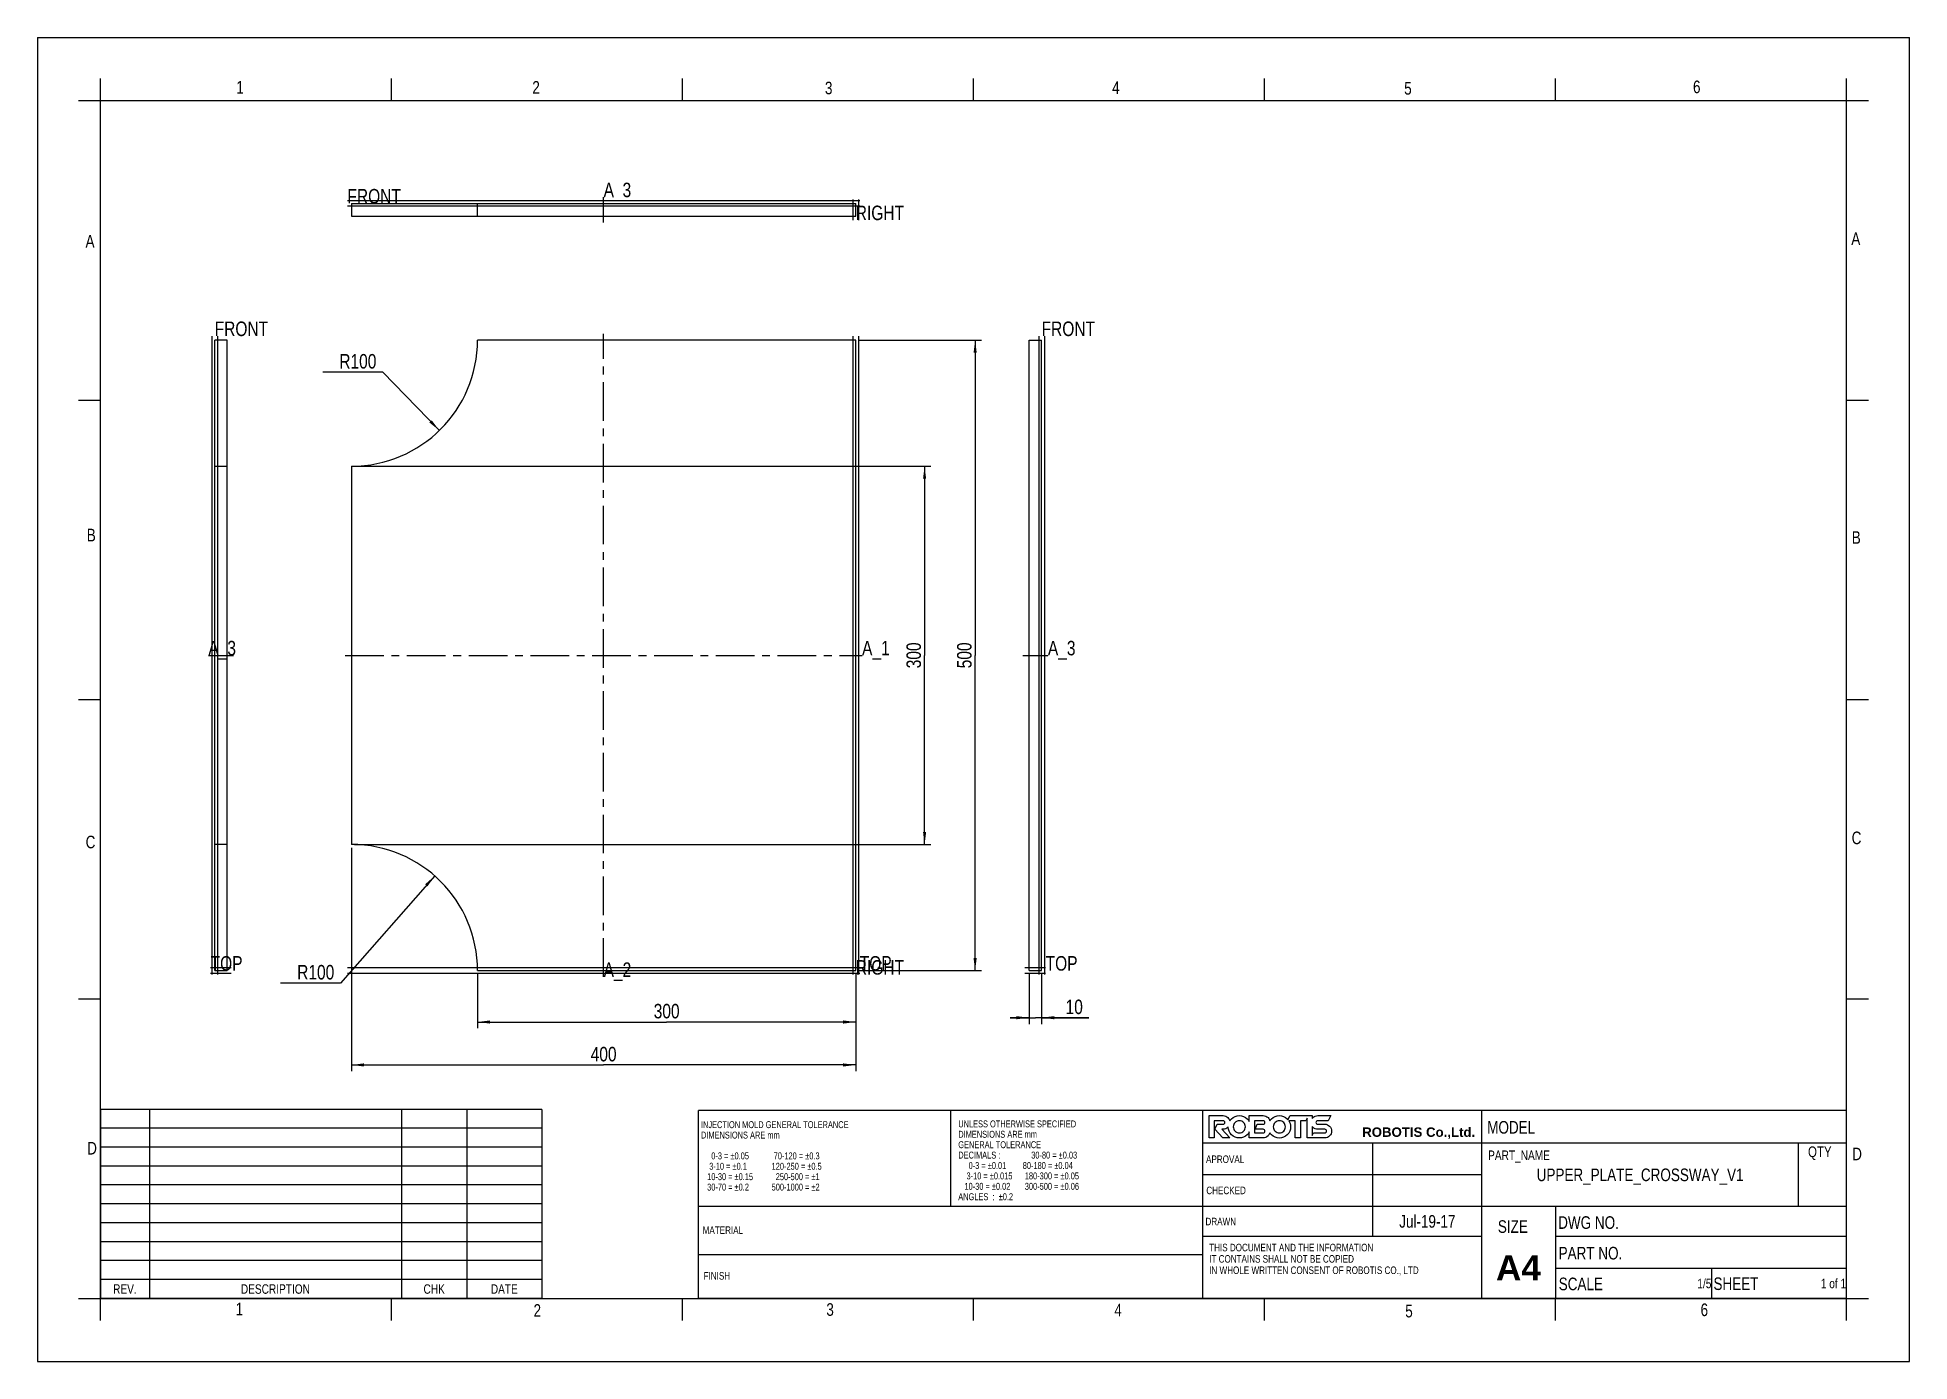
# Model space of a CAD drawing. Header units: millimetres. Extents: x 0 to 297, y 0 to 210.
import ezdxf

# ---------------------------------------------------------------- set-up
doc = ezdxf.new("R2010")
doc.units = ezdxf.units.MM
doc.header["$LTSCALE"] = 16.335
doc.linetypes.add('CENTER', pattern=[0.6, 0.375, -0.075, 0.075, -0.075])
doc.layers.get('0').update_dxf_attribs({"linetype": 'CONTINUOUS'})
doc.layers.add('01___PRT_ALL_DTM_PLN', color=7, linetype='CONTINUOUS')
doc.layers.add('02___PRT_ALL_AXES', color=7, linetype='CONTINUOUS')
doc.styles.get("Standard").update_dxf_attribs({"font": 'txt', "width": 0.8})
doc.styles.add('TEXTSTYLE_3', font='arialbd.ttf')
doc.dimstyles.new('DIMSTYLE_1', dxfattribs={"dimtxt": 2.3, "dimasz": 2, "dimexe": 1, "dimexo": 0.5, "dimgap": 0.575, "dimtad": 1, "dimlfac": 5, "dimdsep": 46, "dimtxsty": 'Standard', "dimblk": '_FILLED', "dimblk1": '_FILLED', "dimblk2": '_FILLED', "dimcen": 0.09, "dimadec": 0, "dimazin": 0, "dimtp": 0.8, "dimtm": 0.8, "dimtfac": 1, "dimtofl": 0, "dimtmove": 0, "dimatfit": 3, "dimldrblk": '_FILLED', "dimfxl": 1, "dimtolj": 1, "dimarcsym": 0})
doc.dimstyles.new('DIMSTYLE_2', dxfattribs={"dimtxt": 2.3, "dimasz": 2, "dimexe": 1, "dimexo": 0.5, "dimgap": 0.575, "dimtad": 1, "dimlfac": 5, "dimdsep": 46, "dimtxsty": 'Standard', "dimblk": '_FILLED', "dimblk1": '_FILLED', "dimblk2": '_FILLED', "dimcen": 0.09, "dimadec": 0, "dimazin": 0, "dimtp": 0.5, "dimtm": 0.5, "dimtfac": 1, "dimtofl": 0, "dimtmove": 0, "dimatfit": 3, "dimldrblk": '_FILLED', "dimfxl": 1, "dimtolj": 1, "dimarcsym": 0})
doc.dimstyles.new('DIMSTYLE_3', dxfattribs={"dimtxt": 2.3, "dimasz": 2, "dimexe": 1, "dimexo": 0.5, "dimtad": 1, "dimlfac": 5, "dimdsep": 46, "dimtxsty": 'Standard', "dimblk": '_FILLED', "dimblk1": '_FILLED', "dimblk2": '_FILLED', "dimcen": 0.09, "dimadec": 0, "dimazin": 0, "dimtp": 0.3, "dimtm": 0.3, "dimtfac": 1, "dimtofl": 0, "dimtmove": 0, "dimatfit": 3, "dimldrblk": '_FILLED', "dimfxl": 1, "dimtolj": 1, "dimarcsym": 0})
doc.dimstyles.new('DIMSTYLE_4', dxfattribs={"dimtxt": 2.3, "dimasz": 2, "dimexe": 1, "dimexo": 0.5, "dimgap": 0.575, "dimtad": 1, "dimlfac": 5, "dimdsep": 46, "dimtxsty": 'Standard', "dimblk": '_FILLED', "dimblk1": '_FILLED', "dimblk2": '_FILLED', "dimcen": 0.09, "dimadec": 0, "dimazin": 0, "dimtp": 0.2, "dimtm": 0.2, "dimtfac": 1, "dimtofl": 0, "dimtmove": 0, "dimatfit": 3, "dimldrblk": '_FILLED', "dimfxl": 1, "dimtolj": 1, "dimarcsym": 0})

# ---------------------------------------------------------------- blocks, each defined once
blk = doc.blocks.new('_FILLED')
at = {"color": 0, "linetype": 'ByBlock'}
blk.add_solid([(0, 0), (-1, 0.125), (-1, -0.125)], dxfattribs=at)
blk = doc.blocks.new('*D1')
at = {"color": 2, "linetype": 'Continuous'}
for p, q in [((130.32, 162), (149.76, 162)), ((148.76, 162), (148.76, 112)), ((148.76, 62), (148.76, 112)), ((130.32, 62), (149.76, 62))]:
    blk.add_line(p, q, dxfattribs=at)
at = {"color": 2, "linetype": 'Continuous', "xscale": 2, "yscale": 2, "zscale": 2}
for p, rotation in [((148.76, 162), 90), ((148.76, 62), 270)]:
    blk.add_blockref('_FILLED', p, dxfattribs=dict(at, rotation=rotation))
at = {"color": 2, "linetype": 'Continuous', "insert": (145.89, 112), "char_height": 2.3, "width": 5.52, "attachment_point": 2, "rotation": 90, "line_spacing_factor": 0.9}
blk.add_mtext('500', dxfattribs=at)
blk = doc.blocks.new('*D2')
at = {"color": 2, "linetype": 'Continuous'}
for p, q in [((49.82, 81.5), (49.82, 46.04)), ((129.82, 61.5), (129.82, 46.04)), ((49.82, 47.04), (89.82, 47.04)), ((129.82, 47.04), (89.82, 47.04))]:
    blk.add_line(p, q, dxfattribs=at)
at = {"color": 2, "linetype": 'Continuous', "xscale": 2, "yscale": 2, "zscale": 2, "rotation": 180}
blk.add_blockref('_FILLED', (49.82, 47.04), dxfattribs=at)
at = {"color": 2, "linetype": 'Continuous', "xscale": 2, "yscale": 2, "zscale": 2}
blk.add_blockref('_FILLED', (129.82, 47.04), dxfattribs=at)
at = {"color": 2, "linetype": 'Continuous', "insert": (89.82, 49.91), "char_height": 2.3, "width": 5.52, "attachment_point": 2, "line_spacing_factor": 0.9}
blk.add_mtext('400', dxfattribs=at)
blk = doc.blocks.new('*D3')
at = {"color": 2, "linetype": 'Continuous'}
for p, q in [((63.02, 77.03), (48.09, 60.03)), ((48.09, 60.03), (38.58, 60.03))]:
    blk.add_line(p, q, dxfattribs=at)
at = {"color": 2, "linetype": 'Continuous', "xscale": 2, "yscale": 2, "zscale": 2, "rotation": 48.7090441803}
blk.add_blockref('_FILLED', (63.02, 77.03), dxfattribs=at)
at = {"color": 2, "linetype": 'Continuous', "insert": (47.09, 62.9), "char_height": 2.3, "width": 7.36, "attachment_point": 3, "line_spacing_factor": 0.9}
blk.add_mtext('R100', dxfattribs=at)
blk = doc.blocks.new('*D4')
at = {"color": 2, "linetype": 'Continuous'}
for p, q in [((54.77, 156.92), (45.26, 156.92)), ((63.76, 147.67), (54.77, 156.92))]:
    blk.add_line(p, q, dxfattribs=at)
at = {"color": 2, "linetype": 'Continuous', "xscale": 2, "yscale": 2, "zscale": 2, "rotation": 314.2025791739}
blk.add_blockref('_FILLED', (63.76, 147.67), dxfattribs=at)
at = {"color": 2, "linetype": 'Continuous', "insert": (53.77, 159.79), "char_height": 2.3, "width": 7.36, "attachment_point": 3, "line_spacing_factor": 0.9}
blk.add_mtext('R100', dxfattribs=at)
blk = doc.blocks.new('*D5')
at = {"color": 2, "linetype": 'Continuous'}
for p, q in [((50.32, 142), (141.74, 142)), ((140.74, 142), (140.74, 112)), ((140.74, 82), (140.74, 112)), ((50.32, 82), (141.74, 82))]:
    blk.add_line(p, q, dxfattribs=at)
at = {"color": 2, "linetype": 'Continuous', "xscale": 2, "yscale": 2, "zscale": 2}
for p, rotation in [((140.74, 142), 90), ((140.74, 82), 270)]:
    blk.add_blockref('_FILLED', p, dxfattribs=dict(at, rotation=rotation))
at = {"color": 2, "linetype": 'Continuous', "insert": (137.86, 112), "char_height": 2.3, "width": 5.52, "attachment_point": 2, "rotation": 90, "line_spacing_factor": 0.9}
blk.add_mtext('300', dxfattribs=at)
blk = doc.blocks.new('*D6')
at = {"color": 2, "linetype": 'Continuous'}
for p, q in [((69.82, 61.5), (69.82, 52.85)), ((129.82, 61.5), (129.82, 52.85)), ((69.82, 53.85), (99.82, 53.85)), ((129.82, 53.85), (99.82, 53.85))]:
    blk.add_line(p, q, dxfattribs=at)
at = {"color": 2, "linetype": 'Continuous', "xscale": 2, "yscale": 2, "zscale": 2, "rotation": 180}
blk.add_blockref('_FILLED', (69.82, 53.85), dxfattribs=at)
at = {"color": 2, "linetype": 'Continuous', "xscale": 2, "yscale": 2, "zscale": 2}
blk.add_blockref('_FILLED', (129.82, 53.85), dxfattribs=at)
at = {"color": 2, "linetype": 'Continuous', "insert": (99.82, 56.73), "char_height": 2.3, "width": 5.52, "attachment_point": 2, "line_spacing_factor": 0.9}
blk.add_mtext('300', dxfattribs=at)
blk = doc.blocks.new('*D7')
at = {"color": 2, "linetype": 'Continuous'}
for p, q in [((157.31, 61.5), (157.31, 53.53)), ((159.31, 61.5), (159.31, 53.53)), ((157.31, 54.53), (154.31, 54.53)), ((154.31, 54.53), (158.31, 54.53)), ((166.79, 54.53), (158.31, 54.53)), ((159.31, 54.53), (166.79, 54.53))]:
    blk.add_line(p, q, dxfattribs=at)
at = {"color": 2, "linetype": 'Continuous', "xscale": 2, "yscale": 2, "zscale": 2}
blk.add_blockref('_FILLED', (157.31, 54.53), dxfattribs=at)
at = {"color": 2, "linetype": 'Continuous', "xscale": 2, "yscale": 2, "zscale": 2, "rotation": 180}
blk.add_blockref('_FILLED', (159.31, 54.53), dxfattribs=at)
at = {"color": 2, "linetype": 'Continuous', "insert": (163.11, 57.4), "char_height": 2.3, "width": 3.68, "attachment_point": 1, "line_spacing_factor": 0.9}
blk.add_mtext('10', dxfattribs=at)
blk = doc.blocks.new('*T8')
at = {"color": 7, "linetype": 'Continuous'}
for p, q in [((182.12, 29.84), (0, 29.84)), ((0, 0), (0, 29.84)), ((40, 14.61), (40, 29.84)), ((80, 0), (80, 29.84)), ((124.25, 0), (124.25, 29.84)), ((182.12, 0), (182.12, 29.84)), ((182.12, 24.61), (80, 24.61)), ((107, 9.84), (107, 24.61)), ((174.5, 14.61), (174.5, 24.61)), ((124.25, 19.61), (80, 19.61)), ((182.12, 14.61), (0, 14.61)), ((136, 0), (136, 14.61)), ((124.25, 9.84), (80, 9.84)), ((182.12, 9.84), (136, 9.84)), ((80, 6.95), (0, 6.95)), ((182.12, 4.77), (136, 4.77)), ((160.75, 0), (160.75, 4.77)), ((182.12, 0), (0, 0))]:
    blk.add_line(p, q, dxfattribs=at)
at = {"color": 7, "linetype": 'Continuous', "line_spacing_factor": 0.9}
for s, insert, char_height, width, attachment_point in [(' \\P INJECTION MOLD GENERAL TOLERANCE\\P DIMENSIONS ARE mm\\P  \\P      0-3 = \\Fgdt;{\\Fgdt;`}\\Ftxt;0.05            70-120 = \\Fgdt;{\\Fgdt;`}\\Ftxt;0.3\\P     3-10 = \\Fgdt;{\\Fgdt;`}\\Ftxt;0.1            120-250 = \\Fgdt;{\\Fgdt;`}\\Ftxt;0.5 \\P    10-30 = \\Fgdt;{\\Fgdt;`}\\Ftxt;0.15           250-500 = \\Fgdt;{\\Fgdt;`}\\Ftxt;1\\P    30-70 = \\Fgdt;{\\Fgdt;`}\\Ftxt;0.2           500-1000 = \\Fgdt;{\\Fgdt;`}\\Ftxt;2 \\P   \\P \\P \\P ', (0.06, 29.77), 1.1, 77.2933, 1), ('UPPER_PLATE_CROSSWAY_V1', (149.38, 20.61), 2, 73.6, 2), ('Jul-19-17', (115.62, 13.23), 2, 28.8, 2), ('1/5', (160.69, 3.13), 1.5, 7.2, 3), ('1 of 1', (182.06, 3.13), 1.5, 14.4, 3)]:
    blk.add_mtext(s, dxfattribs=dict(at, insert=insert, char_height=char_height, width=width, attachment_point=attachment_point))
blk = doc.blocks.new('*T9')
at = {"color": 7, "linetype": 'Continuous'}
for p, q in [((70, 0), (0, 0)), ((0, 0), (0, -30)), ((7.75, 0), (7.75, -30)), ((47.75, 0), (47.75, -30)), ((58.125, 0), (58.125, -30)), ((70, 0), (70, -30)), ((70, -3), (0, -3)), ((70, -6), (0, -6)), ((70, -9), (0, -9)), ((70, -12), (0, -12)), ((70, -15), (0, -15)), ((70, -18), (0, -18)), ((70, -21), (0, -21)), ((70, -24), (0, -24)), ((70, -27), (0, -27)), ((70, -30), (0, -30))]:
    blk.add_line(p, q, dxfattribs=at)
at = {"color": 7, "linetype": 'Continuous', "char_height": 1.5, "attachment_point": 2, "line_spacing_factor": 0.9}
for s, insert, width in [('REV.', (3.875, -27.75), 9.6), ('DESCRIPTION', (27.75, -27.75), 26.4), ('CHK', (52.9375, -27.75), 7.2), ('DATE', (64.0625, -27.75), 9.6)]:
    blk.add_mtext(s, dxfattribs=dict(at, insert=insert, width=width))

msp = doc.modelspace()

# ---------------------------------------------------------------- linework, layer by layer
at = {"color": 7, "linetype": 'Continuous'}
for p, q in [((0, 210), (0, 0)), ((0, 210), (297, 210)), ((297, 0), (297, 210)), ((10, 6.5), (10, 203.5)), ((56.1667, 200), (56.1667, 203.5)), ((102.3333, 200), (102.3333, 203.5)), ((148.5, 200), (148.5, 203.5)), ((194.6667, 200), (194.6667, 203.5)), ((240.8333, 200), (240.8333, 203.5)), ((287, 6.5), (287, 203.5)), ((6.5, 200), (290.5, 200)), ((49.8206, 183.6685), (49.8206, 181.6685)), ((49.8206, 183.6685), (129.8206, 183.6685)), ((49.8206, 181.6685), (129.8206, 181.6685)), ((69.8206, 181.6685), (69.8206, 183.6685)), ((129.8206, 181.6685), (129.8206, 183.6685)), ((28.1178, 62.0042), (28.1178, 162.0042)), ((30.1178, 162.0042), (28.1178, 162.0042)), ((30.1178, 62.0042), (30.1178, 162.0042)), ((129.8206, 162.0042), (69.8206, 162.0042)), ((129.8206, 62.0042), (129.8206, 162.0042)), ((157.3058, 62.0042), (157.3058, 162.0042)), ((157.3058, 162.0042), (159.3058, 162.0042)), ((159.3058, 62.0042), (159.3058, 162.0042)), ((6.5, 152.5), (10, 152.5)), ((287, 152.5), (290.5, 152.5)), ((28.1178, 142.0042), (30.1178, 142.0042)), ((49.8206, 142.0042), (49.8206, 82.0042)), ((6.5, 105), (10, 105)), ((287, 105), (290.5, 105)), ((30.1178, 82.0042), (28.1178, 82.0042)), ((28.1178, 62.0042), (30.1178, 62.0042)), ((69.8206, 62.0042), (129.8206, 62.0042)), ((157.3058, 62.0042), (159.3058, 62.0042)), ((6.5, 57.5), (10, 57.5)), ((287, 57.5), (290.5, 57.5)), ((6.5, 10), (290.5, 10)), ((56.1667, 6.5), (56.1667, 10)), ((102.3333, 6.5), (102.3333, 10)), ((148.5, 6.5), (148.5, 10)), ((194.6667, 6.5), (194.6667, 10)), ((240.8333, 6.5), (240.8333, 10)), ((0, 0), (297, 0))]:
    msp.add_line(p, q, dxfattribs=at)
for centre, start, end in [((49.8206, 162.0042), 270, 360), ((49.8206, 62.0042), 0, 90)]:
    msp.add_arc(centre, 20, start, end, dxfattribs=at)
for points, knots in [([(204.9988, 37.3226), (204.7857, 37.5355), (204.5287, 37.6419), (204.2283, 37.6419), (204.2283, 37.6419), (203.113, 37.6419), (203.113, 37.6419), (203.035, 37.6419), (202.9691, 37.669), (202.9151, 37.723), (202.8611, 37.777), (202.834, 37.8429), (202.834, 37.9209), (202.834, 37.9984), (202.8611, 38.0644), (202.9151, 38.1185), (202.9691, 38.1723), (203.035, 38.1995), (203.113, 38.1995), (203.113, 38.1995), (204.786, 38.1995), (204.786, 38.1995), (204.786, 38.1995), (205.1916, 39.0106), (205.1916, 39.0106), (205.1916, 39.0106), (203.113, 39.0106), (203.113, 39.0106), (202.8121, 39.0106), (202.5551, 38.9042), (202.3423, 38.6912), (202.2974, 38.6463), (202.2583, 38.5989), (202.2227, 38.55), (202.2227, 38.55), (202.2227, 39.0124), (202.2227, 39.0124), (202.2227, 39.0124), (201.4121, 39.0124), (201.4121, 39.0124), (201.4121, 39.0124), (201.4121, 39.0117), (201.4121, 39.0117), (201.4121, 39.0117), (198.7156, 39.0117), (198.7156, 39.0117), (198.7156, 39.0117), (198.3894, 38.359), (198.3894, 38.359), (198.3546, 38.4001), (198.3179, 38.4403), (198.2786, 38.4796), (197.9323, 38.826), (197.5141, 38.9993), (197.0242, 38.9993), (196.5341, 38.9993), (196.1157, 38.826), (195.7694, 38.4796), (195.6711, 38.3813), (195.5873, 38.2771), (195.5169, 38.1671), (195.4734, 38.3638), (195.3766, 38.5385), (195.2247, 38.6905), (195.0119, 38.9034), (194.755, 39.0099), (194.4542, 39.0099), (194.4542, 39.0099), (192.2492, 39.0099), (192.2492, 39.0099), (192.2492, 39.0099), (192.2492, 38.0628), (192.2492, 38.0628), (192.1675, 38.2157), (192.0609, 38.3582), (191.9289, 38.4902), (191.5825, 38.8366), (191.1642, 39.0099), (190.6743, 39.0099), (190.1842, 39.0099), (189.766, 38.8366), (189.4197, 38.4902), (189.3151, 38.3857), (189.2265, 38.2744), (189.1536, 38.1567), (189.1112, 38.3578), (189.0136, 38.5358), (188.8591, 38.6903), (188.6462, 38.9032), (188.3894, 39.0099), (188.0886, 39.0099), (188.0886, 39.0099), (185.8836, 39.0099), (185.8836, 39.0099), (185.8836, 39.0099), (185.8836, 35.4615), (185.8836, 35.4615), (185.8836, 35.4615), (186.694, 35.4615), (186.694, 35.4615), (186.694, 35.4615), (186.694, 38.1993), (186.694, 38.1993), (186.694, 38.1993), (188.089, 38.1993), (188.089, 38.1993), (188.1667, 38.1993), (188.2325, 38.1722), (188.2867, 38.1179), (188.3409, 38.0636), (188.368, 37.9973), (188.368, 37.9193), (188.368, 37.8414), (188.3409, 37.7752), (188.2867, 37.721), (188.2327, 37.6667), (188.1667, 37.6395), (188.089, 37.6395), (188.089, 37.6395), (187.1509, 37.6395), (187.1509, 37.6395), (187.1509, 37.6395), (186.796, 36.8302), (186.796, 36.8302), (186.796, 36.8302), (188.0531, 35.4615), (188.0531, 35.4615), (188.0531, 35.4615), (189.1788, 35.4615), (189.1788, 35.4615), (189.1788, 35.4615), (187.9072, 36.8302), (187.9072, 36.8302), (187.9072, 36.8302), (188.0896, 36.829), (188.0896, 36.829), (188.3901, 36.829), (188.6467, 36.9356), (188.8594, 37.1486), (188.8741, 37.1635), (188.8872, 37.1789), (188.9009, 37.1942), (188.9107, 36.722), (189.0831, 36.3176), (189.4197, 35.981), (189.766, 35.6346), (190.1842, 35.4615), (190.6743, 35.4615), (191.1642, 35.4615), (191.5825, 35.6346), (191.9289, 35.981), (192.0609, 36.1131), (192.1675, 36.2557), (192.2492, 36.4086), (192.2492, 36.4086), (192.2492, 35.4615), (192.2492, 35.4615), (192.2492, 35.4615), (194.4542, 35.4615), (194.4542, 35.4615), (194.755, 35.4615), (195.0119, 35.5679), (195.2247, 35.7808), (195.3727, 35.9288), (195.468, 36.0984), (195.5132, 36.2889), (195.5843, 36.1769), (195.6695, 36.0705), (195.7694, 35.9705), (196.1157, 35.6241), (196.5341, 35.451), (197.0242, 35.451), (197.5141, 35.451), (197.9323, 35.6241), (198.2786, 35.9705), (198.6249, 36.3169), (198.7981, 36.735), (198.7981, 37.2252), (198.7981, 37.5904), (198.7017, 37.9157), (198.5093, 38.2012), (198.5093, 38.2012), (199.5556, 38.2012), (199.5556, 38.2012), (199.5556, 38.2012), (199.5556, 35.4635), (199.5556, 35.4635), (199.5556, 35.4635), (200.3676, 35.4635), (200.3676, 35.4635), (200.3676, 35.4635), (200.3676, 38.2012), (200.3676, 38.2012), (200.3676, 38.2012), (201.2024, 38.2012), (201.2024, 38.2012), (201.2024, 38.2012), (201.4121, 38.6213), (201.4121, 38.6213), (201.4121, 38.6213), (201.4121, 35.4641), (201.4121, 35.4641), (201.4121, 35.4641), (202.0243, 35.4641), (202.0243, 35.4641), (202.0243, 35.4641), (202.0238, 35.4631), (202.0238, 35.4631), (202.0238, 35.4631), (202.2408, 35.4631), (202.2408, 35.4631), (202.2424, 35.4631), (202.2433, 35.4627), (202.2448, 35.4627), (202.2448, 35.4627), (202.2416, 35.4622), (202.2416, 35.4622), (202.2416, 35.4622), (204.2283, 35.4622), (204.2283, 35.4622), (204.5287, 35.4622), (204.7857, 35.5686), (204.9988, 35.7816), (205.2113, 35.9945), (205.3179, 36.2514), (205.3179, 36.5521), (205.3179, 36.8529), (205.2113, 37.1096), (204.9988, 37.3226)], [0, 0, 0, 0, 1, 1, 1, 2, 2, 2, 3, 3, 3, 4, 4, 4, 5, 5, 5, 6, 6, 6, 7, 7, 7, 8, 8, 8, 9, 9, 9, 10, 10, 10, 11, 11, 11, 12, 12, 12, 13, 13, 13, 14, 14, 14, 15, 15, 15, 16, 16, 16, 17, 17, 17, 18, 18, 18, 19, 19, 19, 20, 20, 20, 21, 21, 21, 22, 22, 22, 23, 23, 23, 24, 24, 24, 25, 25, 25, 26, 26, 26, 27, 27, 27, 28, 28, 28, 29, 29, 29, 30, 30, 30, 31, 31, 31, 32, 32, 32, 33, 33, 33, 34, 34, 34, 35, 35, 35, 36, 36, 36, 37, 37, 37, 38, 38, 38, 39, 39, 39, 40, 40, 40, 41, 41, 41, 42, 42, 42, 43, 43, 43, 44, 44, 44, 45, 45, 45, 46, 46, 46, 47, 47, 47, 48, 48, 48, 49, 49, 49, 50, 50, 50, 51, 51, 51, 52, 52, 52, 53, 53, 53, 54, 54, 54, 55, 55, 55, 56, 56, 56, 57, 57, 57, 58, 58, 58, 59, 59, 59, 60, 60, 60, 61, 61, 61, 62, 62, 62, 63, 63, 63, 64, 64, 64, 65, 65, 65, 66, 66, 66, 67, 67, 67, 68, 68, 68, 69, 69, 69, 70, 70, 70, 71, 71, 71, 72, 72, 72, 73, 73, 73, 74, 74, 74, 75, 75, 75, 76, 76, 76, 76]), ([(191.3564, 36.5536), (191.1687, 36.3658), (190.9413, 36.272), (190.6743, 36.272), (190.4105, 36.272), (190.1839, 36.3658), (189.9946, 36.5536), (189.8053, 36.7411), (189.7106, 36.9684), (189.7106, 37.2356), (189.7106, 37.5028), (189.8053, 37.7301), (189.9946, 37.9178), (190.1839, 38.1055), (190.4105, 38.1993), (190.6743, 38.1993), (190.9413, 38.1993), (191.1687, 38.1055), (191.3564, 37.9178), (191.5441, 37.7301), (191.6378, 37.5028), (191.6378, 37.2356), (191.6378, 36.9684), (191.5441, 36.7411), (191.3564, 36.5536)], [0, 0, 0, 0, 1, 1, 1, 2, 2, 2, 3, 3, 3, 4, 4, 4, 5, 5, 5, 6, 6, 6, 7, 7, 7, 8, 8, 8, 8]), ([(194.4547, 36.829), (194.5325, 36.829), (194.5983, 36.8021), (194.6525, 36.7481), (194.7065, 36.6941), (194.7336, 36.6281), (194.7336, 36.5505), (194.7336, 36.4728), (194.7065, 36.407), (194.6525, 36.353), (194.5983, 36.299), (194.5325, 36.272), (194.4547, 36.272), (194.4547, 36.272), (193.0598, 36.272), (193.0598, 36.272), (193.0598, 36.272), (193.0598, 38.1993), (193.0598, 38.1993), (193.0598, 38.1993), (194.4547, 38.1993), (194.4547, 38.1993), (194.5325, 38.1993), (194.5983, 38.1722), (194.6525, 38.1179), (194.7065, 38.0636), (194.7336, 37.9973), (194.7336, 37.9193), (194.7336, 37.8414), (194.7065, 37.7752), (194.6525, 37.721), (194.5983, 37.6667), (194.5325, 37.6395), (194.4547, 37.6395), (194.4547, 37.6395), (193.5166, 37.6395), (193.5166, 37.6395), (193.5166, 37.6395), (193.1616, 36.829), (193.1616, 36.829), (193.1616, 36.829), (194.4547, 36.829), (194.4547, 36.829)], [0, 0, 0, 0, 1, 1, 1, 2, 2, 2, 3, 3, 3, 4, 4, 4, 5, 5, 5, 6, 6, 6, 7, 7, 7, 8, 8, 8, 9, 9, 9, 10, 10, 10, 11, 11, 11, 12, 12, 12, 13, 13, 13, 14, 14, 14, 14]), ([(197.7063, 36.543), (197.5186, 36.3553), (197.2912, 36.2615), (197.0242, 36.2615), (196.7603, 36.2615), (196.5336, 36.3553), (196.3444, 36.543), (196.155, 36.7306), (196.0605, 36.958), (196.0605, 37.2252), (196.0605, 37.4921), (196.155, 37.7195), (196.3444, 37.9073), (196.5336, 38.095), (196.7603, 38.1887), (197.0242, 38.1887), (197.2912, 38.1887), (197.5186, 38.095), (197.7063, 37.9073), (197.8938, 37.7195), (197.9877, 37.4921), (197.9877, 37.2252), (197.9877, 36.958), (197.8938, 36.7306), (197.7063, 36.543)], [0, 0, 0, 0, 1, 1, 1, 2, 2, 2, 3, 3, 3, 4, 4, 4, 5, 5, 5, 6, 6, 6, 7, 7, 7, 8, 8, 8, 8]), ([(204.4258, 36.3544), (204.3715, 36.3003), (204.3056, 36.2735), (204.2283, 36.2735), (204.2283, 36.2735), (202.4268, 36.2735), (202.4268, 36.2735), (202.4268, 36.2735), (202.4268, 36.2732), (202.4268, 36.2732), (202.4268, 36.2732), (202.2227, 35.8629), (202.2227, 35.8629), (202.2227, 35.8629), (202.2227, 37.2914), (202.2227, 37.2914), (202.2583, 37.2426), (202.2974, 37.1951), (202.3423, 37.1502), (202.5551, 36.9373), (202.8121, 36.8309), (203.113, 36.8309), (203.113, 36.8309), (204.2283, 36.8309), (204.2283, 36.8309), (204.3056, 36.8309), (204.3715, 36.8039), (204.4258, 36.7498), (204.4798, 36.6957), (204.5067, 36.6298), (204.5067, 36.5521), (204.5067, 36.4743), (204.4798, 36.4083), (204.4258, 36.3544)], [0, 0, 0, 0, 1, 1, 1, 2, 2, 2, 3, 3, 3, 4, 4, 4, 5, 5, 5, 6, 6, 6, 7, 7, 7, 8, 8, 8, 9, 9, 9, 10, 10, 10, 11, 11, 11, 11])]:
    msp.add_open_spline(points, degree=3, knots=knots, dxfattribs=at)
at = {"layer": '01___PRT_ALL_DTM_PLN', "color": 9, "linetype": 'Continuous'}
for p, q in [((129.3751, 184.3089), (129.3751, 181.0281)), ((130.461, 184.114), (49.1802, 184.114)), ((27.6723, 162.6446), (27.6723, 61.3638)), ((129.3751, 162.6446), (129.3751, 61.3638)), ((159.7513, 162.6446), (159.7513, 61.3638)), ((30.7582, 61.5587), (27.4774, 61.5587)), ((130.461, 61.5587), (49.1802, 61.5587)), ((159.9462, 61.5587), (156.6655, 61.5587))]:
    msp.add_line(p, q, dxfattribs=at)
at = {"layer": '01___PRT_ALL_DTM_PLN', "color": 7, "linetype": 'Continuous'}
for p, q in [((130.2661, 184.3089), (130.2661, 181.0281)), ((130.461, 183.223), (49.1802, 183.223)), ((28.5633, 162.6446), (28.5633, 61.3638)), ((130.2661, 162.6446), (130.2661, 61.3638)), ((158.8603, 162.6446), (158.8603, 61.3638)), ((30.7582, 62.4497), (27.4774, 62.4497)), ((130.461, 62.4497), (49.1802, 62.4497)), ((159.9462, 62.4497), (156.6655, 62.4497))]:
    msp.add_line(p, q, dxfattribs=at)
at = {"layer": '02___PRT_ALL_AXES', "color": 7, "linetype": 'CENTER'}
for p, q in [((89.8206, 180.6685), (89.8206, 184.6685)), ((89.8206, 61.0042), (89.8206, 163.0042)), ((27.1178, 112.0042), (31.1178, 112.0042)), ((48.8206, 112.0042), (130.8206, 112.0042)), ((156.3058, 112.0042), (160.3058, 112.0042))]:
    msp.add_line(p, q, dxfattribs=at)

# ---------------------------------------------------------------- block references
for name, p in [('*T9', (10.0013, 40.0002)), ('*T8', (104.878, 10.0007))]:
    msp.add_blockref(name, p)

# ---------------------------------------------------------------- texts
at = {"color": 2, "linetype": 'Continuous', "char_height": 2, "width": 1.6, "attachment_point": 1, "line_spacing_factor": 0.9}
for s, insert in [('1', (31.5443, 203.1022)), ('2', (78.5144, 203.0836)), ('3', (124.9322, 202.9865)), ('4', (170.494, 203.0418)), ('5', (216.8274, 202.9303)), ('6', (262.6443, 203.1626)), ('A', (7.6306, 178.6791)), ('A', (287.759, 179.0818)), ('B', (7.8297, 132.0809)), ('B', (287.8338, 131.6918)), ('C', (7.6459, 83.3964)), ('C', (287.8162, 84.0527)), ('D', (7.8885, 34.8316)), ('D', (287.9, 33.9235)), ('1', (31.4342, 9.3341)), ('2', (78.7016, 9.1004)), ('3', (125.1533, 9.2511)), ('4', (170.8466, 9.177)), ('5', (216.9965, 9.0033)), ('6', (263.8489, 9.2111))]:
    msp.add_mtext(s, dxfattribs=dict(at, insert=insert))
at = {"color": 7, "linetype": 'Continuous', "attachment_point": 1, "line_spacing_factor": 0.9}
for s, insert, char_height, width in [('UNLESS OTHERWISE SPECIFIED\\PDIMENSIONS ARE mm\\PGENERAL TOLERANCE\\PDECIMALS :               30-80 = \\Fgdt;{\\Fgdt;`}\\Ftxt;0.03\\P     0-3 = \\Fgdt;{\\Fgdt;`}\\Ftxt;0.01        80-180 = \\Fgdt;{\\Fgdt;`}\\Ftxt;0.04\\P    3-10 = \\Fgdt;{\\Fgdt;`}\\Ftxt;0.015      180-300 = \\Fgdt;{\\Fgdt;`}\\Ftxt;0.05\\P   10-30 = \\Fgdt;{\\Fgdt;`}\\Ftxt;0.02       300-500 = \\Fgdt;{\\Fgdt;`}\\Ftxt;0.06 \\PANGLES  :  \\Fgdt;{\\Fgdt;`}\\Ftxt;0.2  ', (146.0836, 38.2421), 1.1, 35.126667), ('MODEL', (229.9978, 38.1479), 2, 8), ('APROVAL', (185.3889, 32.6873), 1.2, 6.72), ('PART_NAME', (230.139, 33.4723), 1.5, 10.8), ('QTY', (280.8911, 34.1205), 1.7, 4.08), ('CHECKED', (185.435, 27.7418), 1.2, 6.72), ('MATERIAL', (105.5275, 21.4414), 1.2, 7.68), ('DRAWN', (185.304, 22.8077), 1.2, 4.8), ('SIZE', (231.6861, 22.4093), 2, 6.4), ('DWG NO.', (241.2578, 23.0435), 2, 11.2), ('THIS DOCUMENT AND THE INFORMATION \\PIT CONTAINS SHALL NOT BE COPIED\\PIN WHOLE WRITTEN CONSENT OF ROBOTIS CO., LTD', (185.8918, 18.6828), 1.2, 42.24), ('PART NO.', (241.3233, 18.1909), 2, 12.8), ('FINISH', (105.6855, 14.1957), 1.2, 5.76), ('SCALE', (241.342, 13.313), 2, 8), ('SHEET', (265.8897, 13.3468), 2, 8)]:
    msp.add_mtext(s, dxfattribs=dict(at, insert=insert, char_height=char_height, width=width))
at = {"color": 7, "linetype": 'Continuous', "attachment_point": 1, "line_spacing_factor": 0.9, "style": 'TEXTSTYLE_3'}
for s, insert, char_height, width in [('ROBOTIS Co.,Ltd.', (210.1626, 37.1359), 1.5, 17.888476), ('A4', (231.3799, 16.8595), 4, 7.137546)]:
    msp.add_mtext(s, dxfattribs=dict(at, insert=insert, char_height=char_height, width=width))
at = {"layer": '01___PRT_ALL_DTM_PLN', "color": 7, "linetype": 'Continuous', "char_height": 2.3, "attachment_point": 1, "line_spacing_factor": 0.9}
for s, insert, width in [('FRONT', (49.1802, 185.9685), 9.2), ('RIGHT', (129.8206, 183.3281), 9.2), ('FRONT', (28.1178, 164.9446), 9.2), ('FRONT', (159.3058, 164.9446), 9.2), ('TOP', (27.4774, 64.3042), 5.52), ('RIGHT', (129.8206, 63.6638), 9.2), ('TOP', (130.461, 64.3042), 5.52), ('TOP', (159.9462, 64.3042), 5.52)]:
    msp.add_mtext(s, dxfattribs=dict(at, insert=insert, width=width))
at = {"layer": '02___PRT_ALL_AXES', "color": 7, "linetype": 'Continuous', "char_height": 2.3, "width": 5.52, "attachment_point": 1, "line_spacing_factor": 0.9}
for s, insert in [('A_3', (89.8206, 186.9685)), ('A_3', (27.1178, 114.3042)), ('A_1', (130.8206, 114.3042)), ('A_3', (160.3058, 114.3042)), ('A_2', (89.8206, 63.3042))]:
    msp.add_mtext(s, dxfattribs=dict(at, insert=insert))

# ---------------------------------------------------------------- dimensions: what is measured, and where the dimension line sits
at = {"color": 2, "linetype": 'Continuous'}
for center, mpoint, picture, middle in [((49.8206, 162.0042), (63.7645, 147.6666), '*D4', (50.0899, 158.6402)), ((49.8206, 62.0042), (63.0183, 77.0315), '*D3', (43.405, 61.753))]:
    dim = msp.add_radius_dim(center=center, mpoint=mpoint, text='R<>', dimstyle='DIMSTYLE_3', override={"dimtih": 1, "dimtoh": 1, "dimpost": '<>'}, dxfattribs=at)
    dim.commit()
    dim.dimension.update_dxf_attribs({"geometry": picture, "text_midpoint": middle, "dimtype": 164})
for base, p1, p2, angle, dimstyle, picture, middle in [((148.7635, 62.0042), (129.8206, 162.0042), (129.8206, 62.0042), 270, 'DIMSTYLE_1', '*D1', (148.7635, 112.0042)), ((140.7371, 142.0042), (49.8206, 82.0042), (49.8206, 142.0042), 90, 'DIMSTYLE_2', '*D5', (140.7371, 112.0042)), ((49.8206, 47.0372), (129.8206, 62.0042), (49.8206, 82.0042), 180, 'DIMSTYLE_2', '*D2', (89.8206, 47.0372)), ((69.8206, 53.8509), (129.8206, 62.0042), (69.8206, 62.0042), 180, 'DIMSTYLE_2', '*D6', (99.8206, 53.8509))]:
    dim = msp.add_linear_dim(base=base, p1=p1, p2=p2, angle=angle, dimstyle=dimstyle, dxfattribs=at)
    dim.commit()
    dim.dimension.update_dxf_attribs({"geometry": picture, "text_midpoint": middle, "dimtype": 160})
dim = msp.add_linear_dim(base=(159.3058, 54.5289), p1=(157.3058, 62.0042), p2=(159.3058, 62.0042), dimstyle='DIMSTYLE_4', dxfattribs=at)
dim.commit()
dim.dimension.update_dxf_attribs({"geometry": '*D7', "text_midpoint": (165.1787, 54.5289), "dimtype": 160})

doc.saveas('drawing.dxf')
